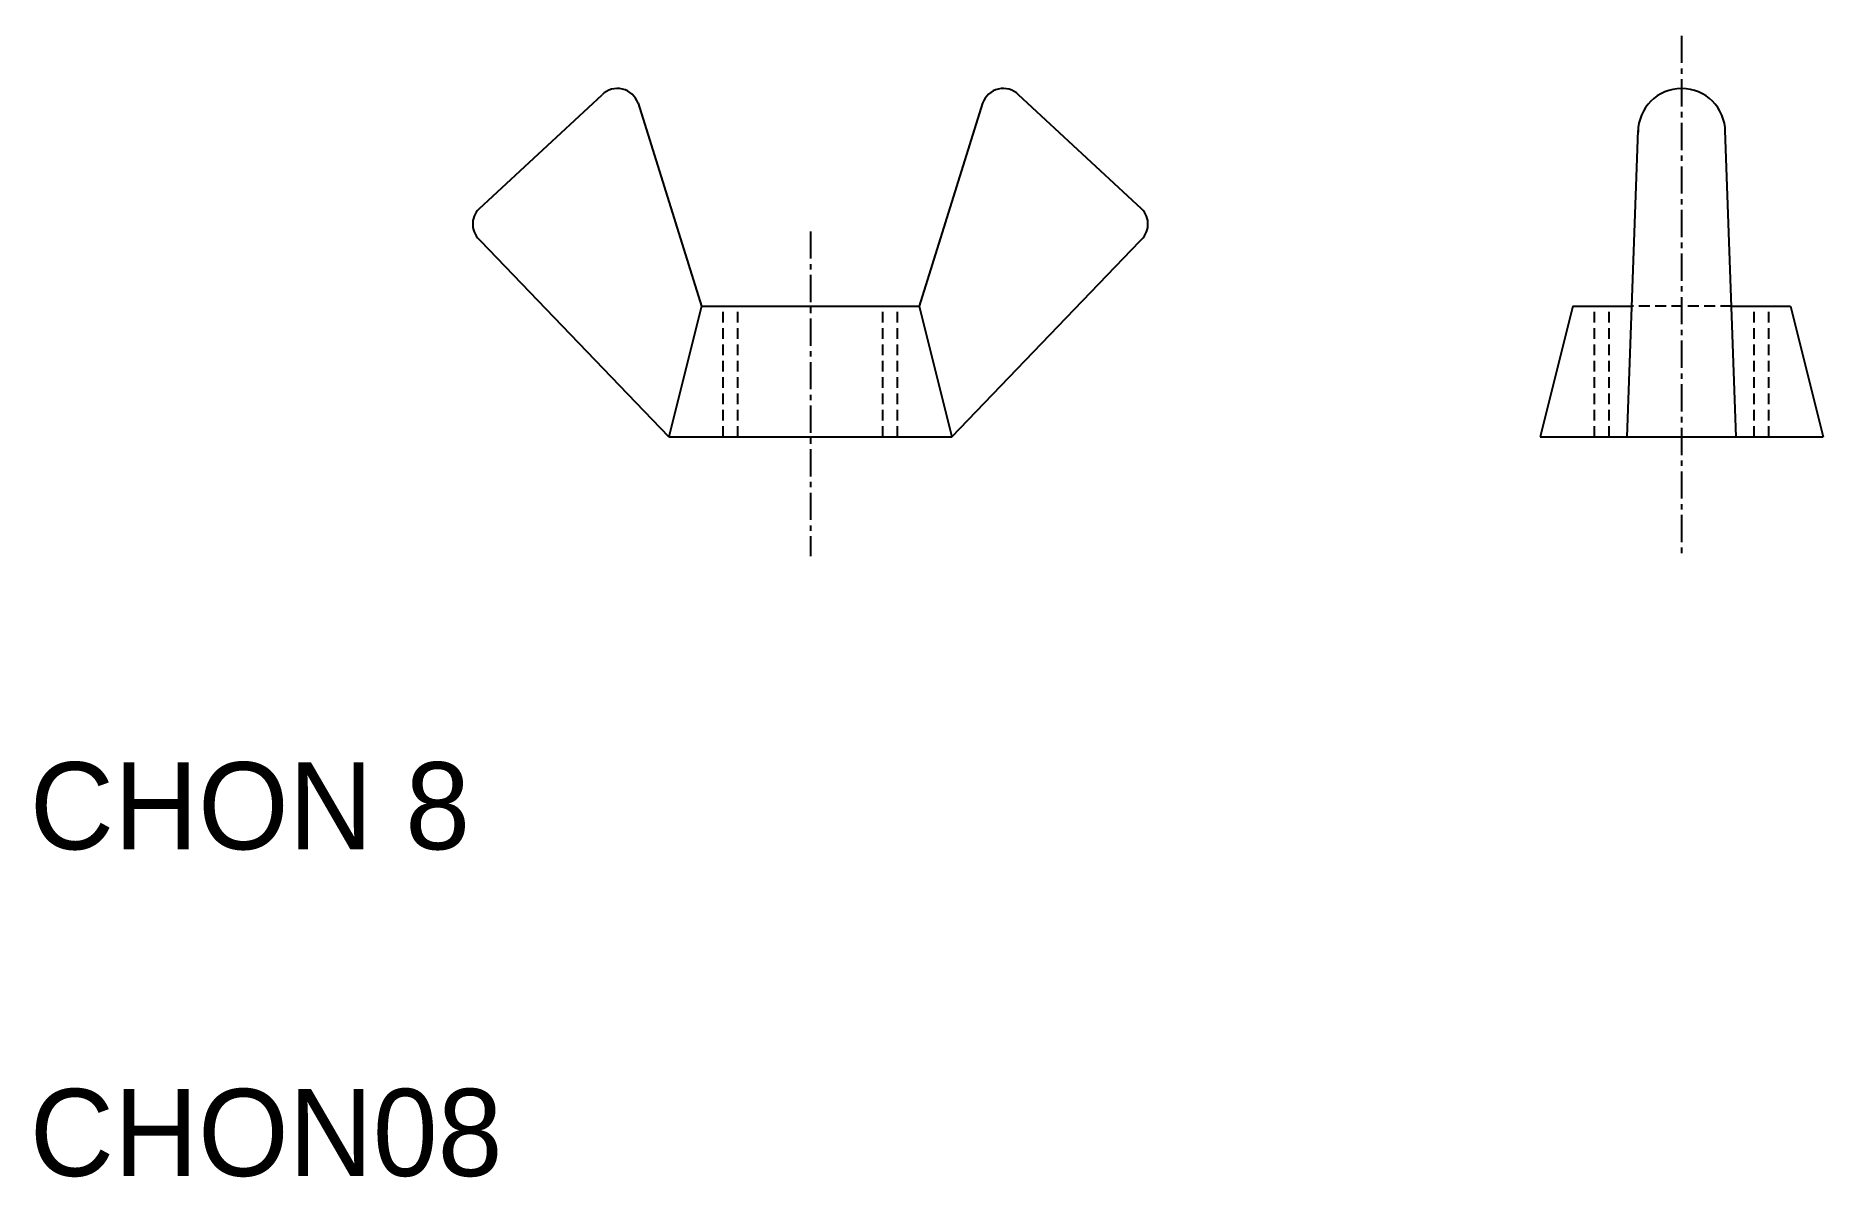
# Model space of a CAD drawing. Extents: x 10.3 to 92.3, y 9.9 to 62.4.
import ezdxf

# ---------------------------------------------------------------- set-up
doc = ezdxf.new("R2010")
doc.units = 0
doc.linetypes.add('CENTER', pattern=[2, 1.25, -0.25, 0.25, -0.25])
doc.linetypes.add('DASHED', pattern=[0.75, 0.5, -0.25])
doc.layers.get('0').update_dxf_attribs({"linetype": 'CONTINUOUS'})
doc.layers.add('CENTER', color=1, linetype='CENTER')

msp = doc.modelspace()

# ---------------------------------------------------------------- linework, layer by layer
at = {"color": 7, "linetype": 'CONTINUOUS'}
for p, q in [((30.623, 54.413), (36.27, 59.641)), ((37.923, 59.258), (40.832, 49.934)), ((53.741, 59.258), (50.832, 49.934)), ((61.04, 54.413), (55.394, 59.641)), ((83.332, 43.934), (83.833, 58.005)), ((88.332, 43.934), (87.831, 58.005)), ((39.332, 43.934), (30.701, 52.929)), ((52.332, 43.934), (60.963, 52.929)), ((40.832, 49.934), (39.332, 43.934)), ((40.832, 49.934), (50.832, 49.934)), ((50.832, 49.934), (52.332, 43.934)), ((80.832, 49.934), (79.332, 43.934)), ((80.832, 49.934), (83.546, 49.934)), ((88.118, 49.934), (90.832, 49.934)), ((90.832, 49.934), (92.332, 43.934)), ((39.332, 43.934), (52.332, 43.934)), ((79.332, 43.934), (92.332, 43.934)), ((82.582, 43.934), (82.582, 43.934)), ((85.832, 43.934), (85.832, 43.934))]:
    msp.add_line(p, q, dxfattribs=at)
at = {"color": 3, "linetype": 'DASHED'}
for p, q in [((41.832, 43.934), (41.832, 49.934)), ((42.508, 43.934), (42.508, 49.934)), ((49.155, 43.934), (49.155, 49.934)), ((49.832, 43.934), (49.832, 49.934)), ((81.832, 43.934), (81.832, 49.934)), ((82.508, 43.934), (82.508, 49.934)), ((88.118, 49.934), (83.546, 49.934)), ((89.155, 43.934), (89.155, 49.934)), ((89.832, 43.934), (89.832, 49.934))]:
    msp.add_line(p, q, dxfattribs=at)
at = {"color": 7, "linetype": 'CONTINUOUS'}
for centre, radius, start, end in [((36.977, 58.934), 1, 18.92649, 135), ((54.687, 58.934), 1, 45, 161.07351), ((85.832, 57.934), 2, 0, 180), ((31.33, 53.706), 1, 135, 230.98144), ((60.333, 53.706), 1, 309.01856, 45)]:
    msp.add_arc(centre, radius, start, end, dxfattribs=at)
at = {"layer": 'CENTER', "color": 1, "linetype": 'CENTER'}
for p, q in [((85.832, 62.354), (85.832, 38.454)), ((45.832, 53.372), (45.832, 38.454))]:
    msp.add_line(p, q, dxfattribs=at)

# ---------------------------------------------------------------- texts
at = {"color": 7, "linetype": 'CONTINUOUS'}
for s, p in [('CHON 8', (10, 25)), ('CHON08', (10, 10))]:
    msp.add_text(s, height=4, dxfattribs=at).set_placement(p)

doc.saveas('drawing.dxf')
